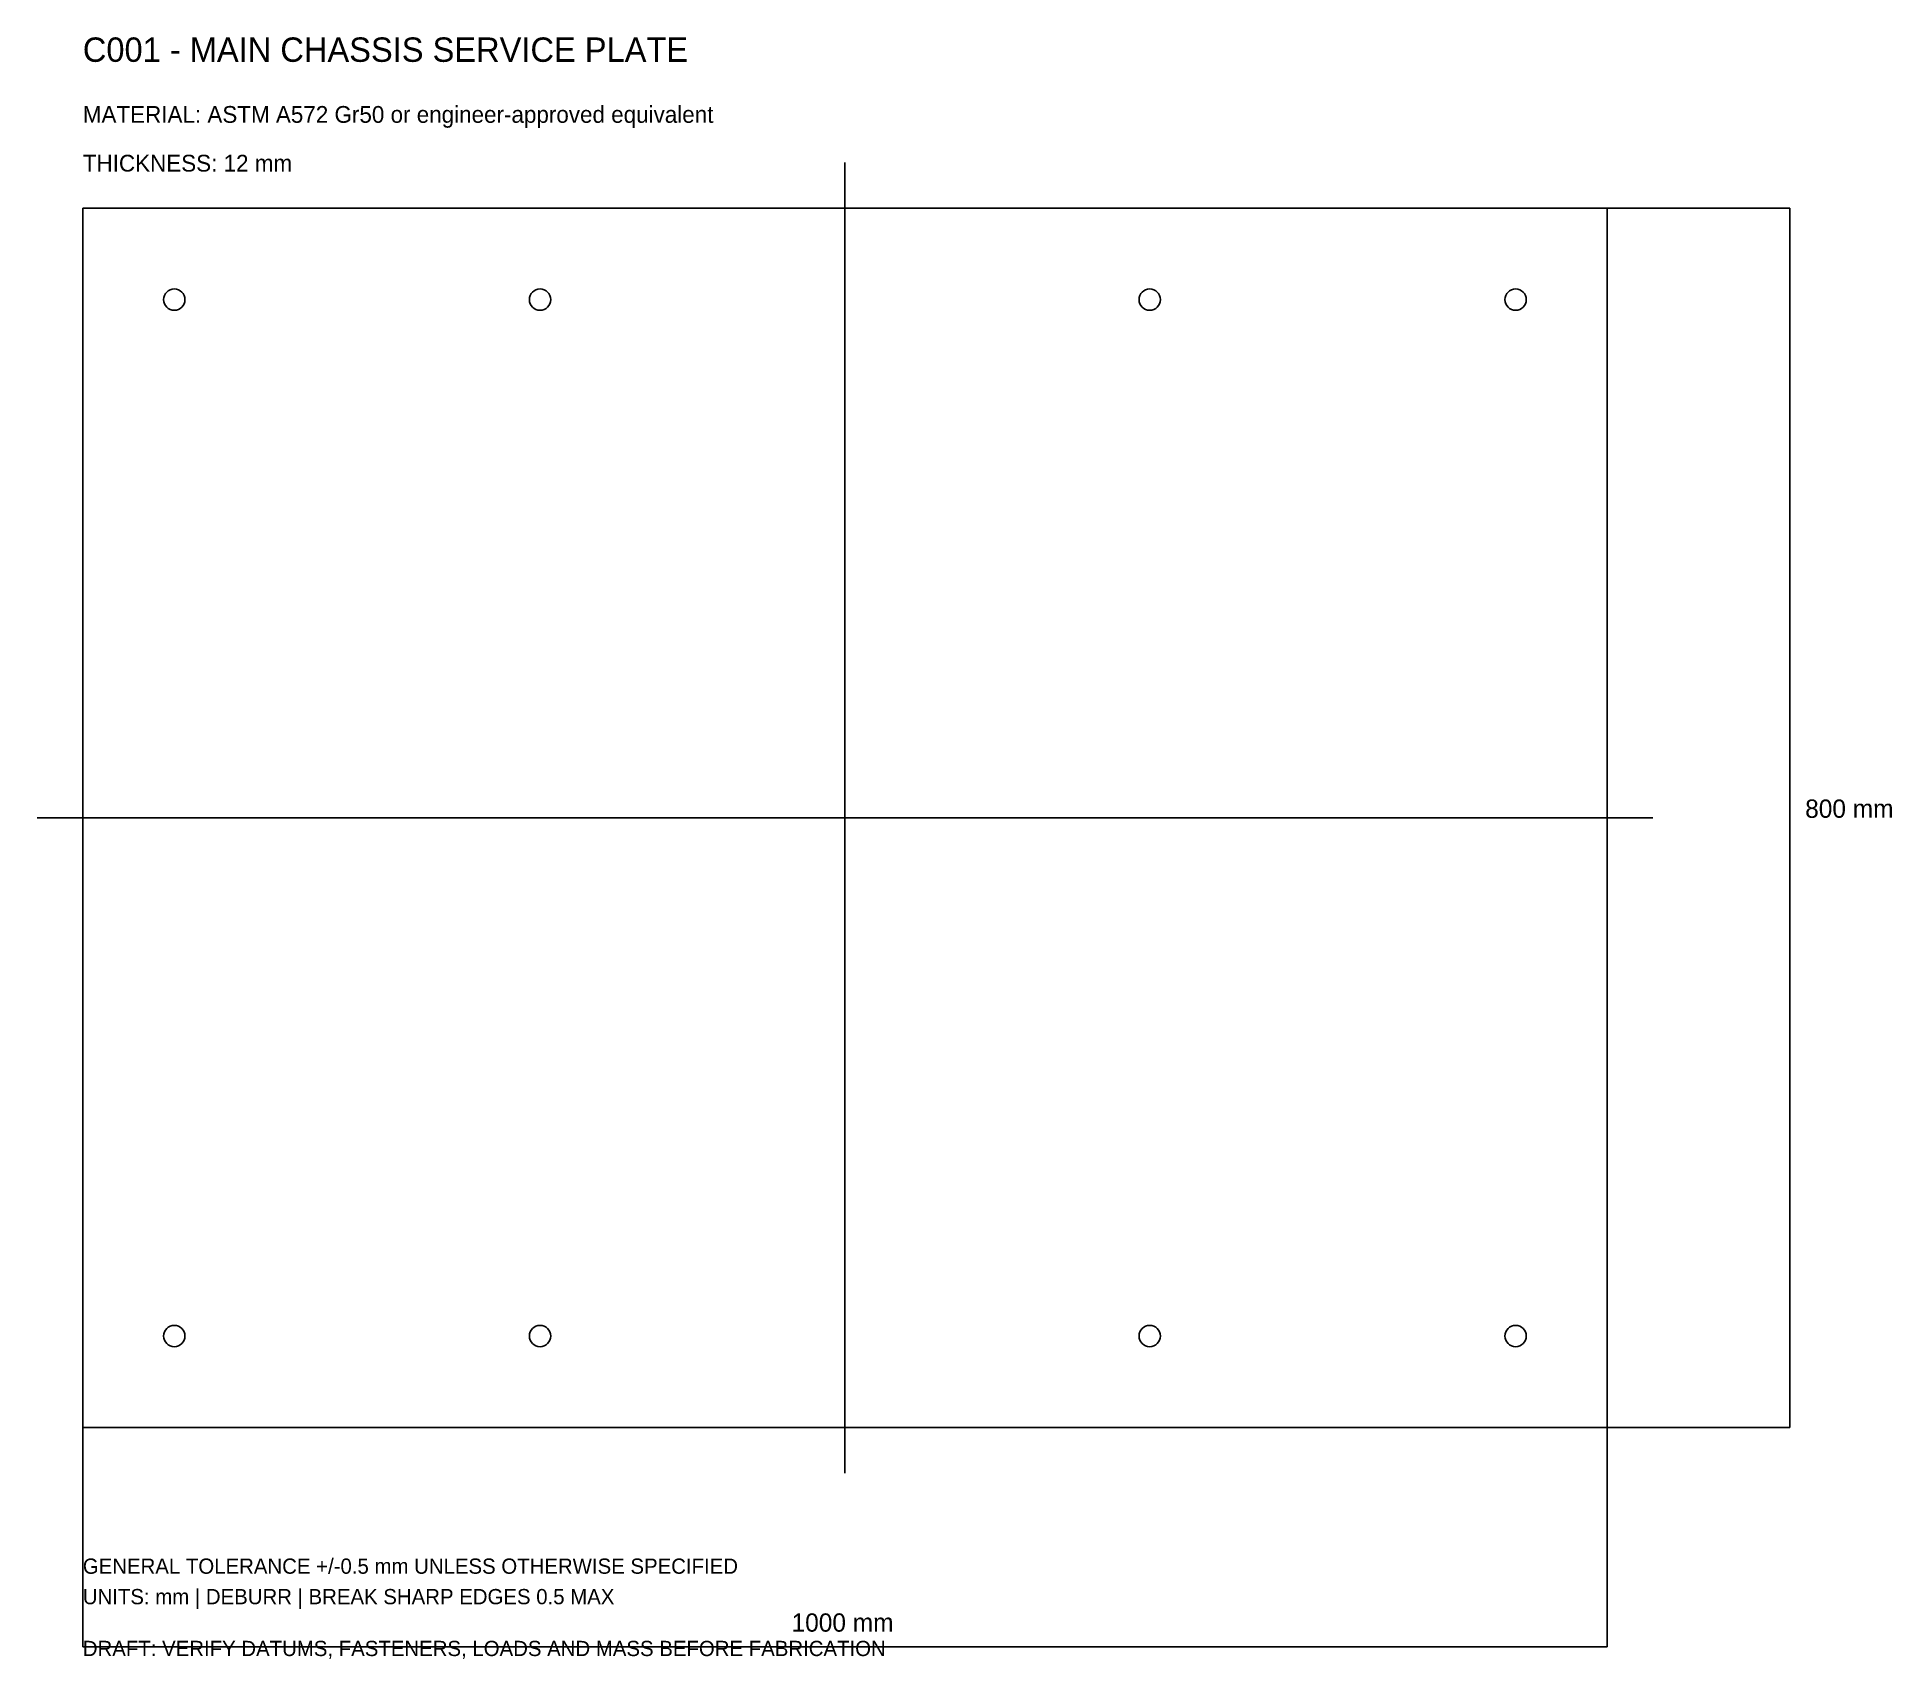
# Model space of a CAD drawing. Header units: millimetres. Extents: x -30 to 1187, y -152 to 912.
import ezdxf

# ---------------------------------------------------------------- set-up
doc = ezdxf.new("R2010")
doc.units = ezdxf.units.MM

msp = doc.modelspace()

# ---------------------------------------------------------------- linework, layer by layer
at = {"layer": 'CENTER'}
for p, q in [((500, -30), (500, 830)), ((-30, 400), (1030, 400))]:
    msp.add_line(p, q, dxfattribs=at)
at = {"layer": 'CUT'}
for p, q in [((1000, 800), (0, 800)), ((0, 800), (0, 0)), ((1000, 0), (1000, 800)), ((0, 0), (1000, 0))]:
    msp.add_line(p, q, dxfattribs=at)
at = {"layer": 'DIM'}
for p, q in [((1120, 800), (1000, 800)), ((1120, 0), (1120, 800)), ((0, -144), (0, 0)), ((1000, -144), (1000, 0)), ((1120, 0), (1000, 0)), ((0, -144), (1000, -144))]:
    msp.add_line(p, q, dxfattribs=at)
at = {"layer": 'HOLES'}
for centre in [(60, 740), (300, 740), (700, 740), (940, 740), (60, 60), (300, 60), (700, 60), (940, 60)]:
    msp.add_circle(centre, 7, dxfattribs=at)

# ---------------------------------------------------------------- texts
at = {"layer": 'NOTES'}
for s, height, p in [('C001 - MAIN CHASSIS SERVICE PLATE', 16, (0, 896)), ('MATERIAL: ASTM A572 Gr50 or engineer-approved equivalent', 11, (0, 856)), ('THICKNESS: 12 mm', 11, (0, 824)), ('800 mm', 12, (1130, 400)), ('GENERAL TOLERANCE +/-0.5 mm UNLESS OTHERWISE SPECIFIED', 10, (0, -96)), ('UNITS: mm | DEBURR | BREAK SHARP EDGES 0.5 MAX', 10, (0, -116)), ('1000 mm', 12, (465, -134)), ('DRAFT: VERIFY DATUMS, FASTENERS, LOADS AND MASS BEFORE FABRICATION', 10, (0, -150))]:
    msp.add_text(s, height=height, dxfattribs=at).set_placement(p)

doc.saveas('drawing.dxf')
